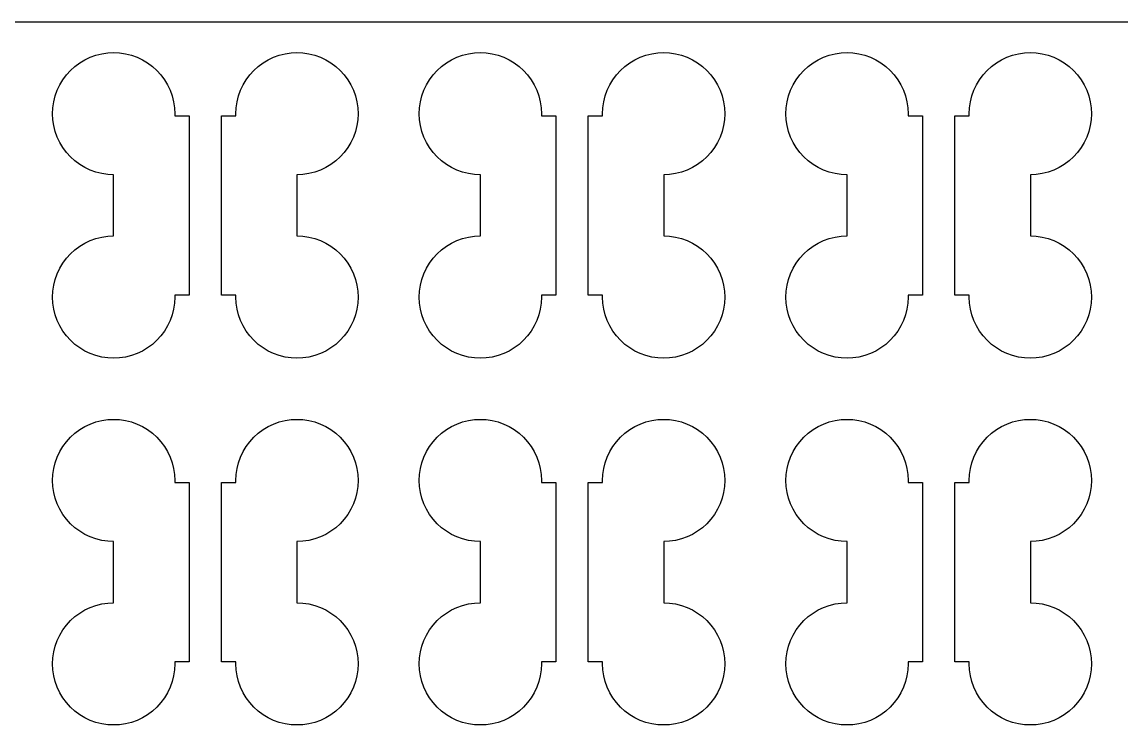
# Model space of a CAD drawing. Header units: metres. Extents: x -4 to 104, y -4 to 68.
# Drawn here: x 22.5 to 49.5, y 50.25 to 67.5 of the extents above; entities that cross this region are included whole.
import ezdxf

# ---------------------------------------------------------------- set-up
doc = ezdxf.new("R2010")
doc.units = ezdxf.units.M

msp = doc.modelspace()

# ---------------------------------------------------------------- linework, layer by layer
for p, q in [((103.5, 67.5), (-4.5, 67.5)), ((24.3146, 66.6854), (24.4574, 66.7212)), ((24.4574, 66.7212), (24.603, 66.7428)), ((24.603, 66.7428), (24.75, 66.75)), ((24.75, 66.75), (24.897, 66.7428)), ((24.897, 66.7428), (25.0426, 66.7212)), ((25.0426, 66.7212), (25.1854, 66.6854)), ((28.8146, 66.6854), (28.9574, 66.7212)), ((28.9574, 66.7212), (29.103, 66.7428)), ((29.103, 66.7428), (29.25, 66.75)), ((29.25, 66.75), (29.397, 66.7428)), ((29.397, 66.7428), (29.5426, 66.7212)), ((29.5426, 66.7212), (29.6854, 66.6854)), ((33.3146, 66.6854), (33.4574, 66.7212)), ((33.4574, 66.7212), (33.603, 66.7428)), ((33.603, 66.7428), (33.75, 66.75)), ((33.75, 66.75), (33.897, 66.7428)), ((33.897, 66.7428), (34.0426, 66.7212)), ((34.0426, 66.7212), (34.1854, 66.6854)), ((37.8146, 66.6854), (37.9574, 66.7212)), ((37.9574, 66.7212), (38.103, 66.7428)), ((38.103, 66.7428), (38.25, 66.75)), ((38.25, 66.75), (38.397, 66.7428)), ((38.397, 66.7428), (38.5426, 66.7212)), ((38.5426, 66.7212), (38.6854, 66.6854)), ((42.3146, 66.6854), (42.4574, 66.7212)), ((42.4574, 66.7212), (42.603, 66.7428)), ((42.603, 66.7428), (42.75, 66.75)), ((42.75, 66.75), (42.897, 66.7428)), ((42.897, 66.7428), (43.0426, 66.7212)), ((43.0426, 66.7212), (43.1854, 66.6854)), ((46.8146, 66.6854), (46.9574, 66.7212)), ((46.9574, 66.7212), (47.103, 66.7428)), ((47.103, 66.7428), (47.25, 66.75)), ((47.25, 66.75), (47.397, 66.7428)), ((47.397, 66.7428), (47.5426, 66.7212)), ((47.5426, 66.7212), (47.6854, 66.6854)), ((23.7984, 66.4095), (23.9167, 66.4972)), ((23.9167, 66.4972), (24.0429, 66.5729)), ((24.0429, 66.5729), (24.176, 66.6358)), ((24.176, 66.6358), (24.3146, 66.6854)), ((25.1854, 66.6854), (25.324, 66.6358)), ((25.324, 66.6358), (25.4571, 66.5729)), ((25.4571, 66.5729), (25.5834, 66.4972)), ((25.5834, 66.4972), (25.7016, 66.4095)), ((28.2984, 66.4095), (28.4166, 66.4972)), ((28.4166, 66.4972), (28.5429, 66.5729)), ((28.5429, 66.5729), (28.676, 66.6358)), ((28.676, 66.6358), (28.8146, 66.6854)), ((29.6854, 66.6854), (29.824, 66.6358)), ((29.824, 66.6358), (29.9571, 66.5729)), ((29.9571, 66.5729), (30.0833, 66.4972)), ((30.0833, 66.4972), (30.2016, 66.4095)), ((32.7984, 66.4095), (32.9167, 66.4972)), ((32.9167, 66.4972), (33.0429, 66.5729)), ((33.0429, 66.5729), (33.176, 66.6358)), ((33.176, 66.6358), (33.3146, 66.6854)), ((34.1854, 66.6854), (34.324, 66.6358)), ((34.324, 66.6358), (34.4571, 66.5729)), ((34.4571, 66.5729), (34.5834, 66.4972)), ((34.5834, 66.4972), (34.7016, 66.4095)), ((37.2984, 66.4095), (37.4166, 66.4972)), ((37.4166, 66.4972), (37.5429, 66.5729)), ((37.5429, 66.5729), (37.676, 66.6358)), ((37.676, 66.6358), (37.8146, 66.6854)), ((38.6854, 66.6854), (38.824, 66.6358)), ((38.824, 66.6358), (38.9571, 66.5729)), ((38.9571, 66.5729), (39.0833, 66.4972)), ((39.0833, 66.4972), (39.2016, 66.4095)), ((41.7984, 66.4095), (41.9167, 66.4972)), ((41.9167, 66.4972), (42.0429, 66.5729)), ((42.0429, 66.5729), (42.176, 66.6358)), ((42.176, 66.6358), (42.3146, 66.6854)), ((43.1854, 66.6854), (43.324, 66.6358)), ((43.324, 66.6358), (43.4571, 66.5729)), ((43.4571, 66.5729), (43.5834, 66.4972)), ((43.5834, 66.4972), (43.7016, 66.4095)), ((46.2984, 66.4095), (46.4166, 66.4972)), ((46.4166, 66.4972), (46.5429, 66.5729)), ((46.5429, 66.5729), (46.676, 66.6358)), ((46.676, 66.6358), (46.8146, 66.6854)), ((47.6854, 66.6854), (47.824, 66.6358)), ((47.824, 66.6358), (47.9571, 66.5729)), ((47.9571, 66.5729), (48.0833, 66.4972)), ((48.0833, 66.4972), (48.2016, 66.4095)), ((23.5028, 66.0833), (23.5905, 66.2016)), ((23.5905, 66.2016), (23.6893, 66.3107)), ((23.6893, 66.3107), (23.7984, 66.4095)), ((25.7016, 66.4095), (25.8107, 66.3107)), ((25.8107, 66.3107), (25.9095, 66.2016)), ((25.9095, 66.2016), (25.9972, 66.0833)), ((28.0028, 66.0833), (28.0905, 66.2016)), ((28.0905, 66.2016), (28.1893, 66.3107)), ((28.1893, 66.3107), (28.2984, 66.4095)), ((30.2016, 66.4095), (30.3107, 66.3107)), ((30.3107, 66.3107), (30.4095, 66.2016)), ((30.4095, 66.2016), (30.4972, 66.0833)), ((32.5028, 66.0833), (32.5905, 66.2016)), ((32.5905, 66.2016), (32.6893, 66.3107)), ((32.6893, 66.3107), (32.7984, 66.4095)), ((34.7016, 66.4095), (34.8107, 66.3107)), ((34.8107, 66.3107), (34.9095, 66.2016)), ((34.9095, 66.2016), (34.9972, 66.0833)), ((37.0028, 66.0833), (37.0905, 66.2016)), ((37.0905, 66.2016), (37.1893, 66.3107)), ((37.1893, 66.3107), (37.2984, 66.4095)), ((39.2016, 66.4095), (39.3107, 66.3107)), ((39.3107, 66.3107), (39.4095, 66.2016)), ((39.4095, 66.2016), (39.4972, 66.0833)), ((41.5028, 66.0833), (41.5905, 66.2016)), ((41.5905, 66.2016), (41.6893, 66.3107)), ((41.6893, 66.3107), (41.7984, 66.4095)), ((43.7016, 66.4095), (43.8107, 66.3107)), ((43.8107, 66.3107), (43.9095, 66.2016)), ((43.9095, 66.2016), (43.9972, 66.0833)), ((46.0028, 66.0833), (46.0905, 66.2016)), ((46.0905, 66.2016), (46.1893, 66.3107)), ((46.1893, 66.3107), (46.2984, 66.4095)), ((48.2016, 66.4095), (48.3107, 66.3107)), ((48.3107, 66.3107), (48.4095, 66.2016)), ((48.4095, 66.2016), (48.4972, 66.0833)), ((23.3642, 65.824), (23.4271, 65.9571)), ((23.4271, 65.9571), (23.5028, 66.0833)), ((25.9972, 66.0833), (26.0729, 65.9571)), ((26.0729, 65.9571), (26.1358, 65.824)), ((27.8642, 65.824), (27.9271, 65.9571)), ((27.9271, 65.9571), (28.0028, 66.0833)), ((30.4972, 66.0833), (30.5729, 65.9571)), ((30.5729, 65.9571), (30.6358, 65.824)), ((32.3642, 65.824), (32.4271, 65.9571)), ((32.4271, 65.9571), (32.5028, 66.0833)), ((34.9972, 66.0833), (35.0729, 65.9571)), ((35.0729, 65.9571), (35.1358, 65.824)), ((36.8642, 65.824), (36.9271, 65.9571)), ((36.9271, 65.9571), (37.0028, 66.0833)), ((39.4972, 66.0833), (39.5729, 65.9571)), ((39.5729, 65.9571), (39.6358, 65.824)), ((41.3642, 65.824), (41.4271, 65.9571)), ((41.4271, 65.9571), (41.5028, 66.0833)), ((43.9972, 66.0833), (44.0729, 65.9571)), ((44.0729, 65.9571), (44.1358, 65.824)), ((45.8642, 65.824), (45.9271, 65.9571)), ((45.9271, 65.9571), (46.0028, 66.0833)), ((48.4972, 66.0833), (48.5729, 65.9571)), ((48.5729, 65.9571), (48.6358, 65.824)), ((23.2788, 65.5426), (23.3146, 65.6854)), ((23.3146, 65.6854), (23.3642, 65.824)), ((26.1358, 65.824), (26.1854, 65.6854)), ((26.1854, 65.6854), (26.2212, 65.5426)), ((27.7788, 65.5426), (27.8146, 65.6854)), ((27.8146, 65.6854), (27.8642, 65.824)), ((30.6358, 65.824), (30.6854, 65.6854)), ((30.6854, 65.6854), (30.7212, 65.5426)), ((32.2788, 65.5426), (32.3146, 65.6854)), ((32.3146, 65.6854), (32.3642, 65.824)), ((35.1358, 65.824), (35.1854, 65.6854)), ((35.1854, 65.6854), (35.2212, 65.5426)), ((36.7788, 65.5426), (36.8146, 65.6854)), ((36.8146, 65.6854), (36.8642, 65.824)), ((39.6358, 65.824), (39.6854, 65.6854)), ((39.6854, 65.6854), (39.7212, 65.5426)), ((41.2788, 65.5426), (41.3146, 65.6854)), ((41.3146, 65.6854), (41.3642, 65.824)), ((44.1358, 65.824), (44.1854, 65.6854)), ((44.1854, 65.6854), (44.2212, 65.5426)), ((45.7788, 65.5426), (45.8146, 65.6854)), ((45.8146, 65.6854), (45.8642, 65.824)), ((48.6358, 65.824), (48.6854, 65.6854)), ((48.6854, 65.6854), (48.7212, 65.5426)), ((23.25, 65.25), (23.2572, 65.397)), ((23.2572, 65.397), (23.2788, 65.5426)), ((26.2212, 65.5426), (26.2428, 65.397)), ((26.2428, 65.397), (26.25, 65.25)), ((27.75, 65.25), (27.7572, 65.397)), ((27.7572, 65.397), (27.7788, 65.5426)), ((30.7212, 65.5426), (30.7428, 65.397)), ((30.7428, 65.397), (30.75, 65.25)), ((32.25, 65.25), (32.2572, 65.397)), ((32.2572, 65.397), (32.2788, 65.5426)), ((35.2212, 65.5426), (35.2428, 65.397)), ((35.2428, 65.397), (35.25, 65.25)), ((36.75, 65.25), (36.7572, 65.397)), ((36.7572, 65.397), (36.7788, 65.5426)), ((39.7212, 65.5426), (39.7428, 65.397)), ((39.7428, 65.397), (39.75, 65.25)), ((41.25, 65.25), (41.2572, 65.397)), ((41.2572, 65.397), (41.2788, 65.5426)), ((44.2212, 65.5426), (44.2428, 65.397)), ((44.2428, 65.397), (44.25, 65.25)), ((45.75, 65.25), (45.7572, 65.397)), ((45.7572, 65.397), (45.7788, 65.5426)), ((48.7212, 65.5426), (48.7428, 65.397)), ((48.7428, 65.397), (48.75, 65.25)), ((23.2572, 65.103), (23.25, 65.25)), ((23.2788, 64.9574), (23.2572, 65.103)), ((26.25, 65.25), (26.2475, 65.2)), ((26.2475, 65.2), (26.6, 65.2)), ((26.6, 65.2), (26.6, 60.8)), ((27.4, 60.8), (27.4, 65.2)), ((27.4, 65.2), (27.7525, 65.2)), ((27.7525, 65.2), (27.75, 65.25)), ((30.7428, 65.103), (30.7212, 64.9574)), ((30.75, 65.25), (30.7428, 65.103)), ((32.2572, 65.103), (32.25, 65.25)), ((32.2788, 64.9574), (32.2572, 65.103)), ((35.25, 65.25), (35.2475, 65.2)), ((35.2475, 65.2), (35.6, 65.2)), ((35.6, 65.2), (35.6, 60.8)), ((36.4, 60.8), (36.4, 65.2)), ((36.4, 65.2), (36.7525, 65.2)), ((36.7525, 65.2), (36.75, 65.25)), ((39.7428, 65.103), (39.7212, 64.9574)), ((39.75, 65.25), (39.7428, 65.103)), ((41.2572, 65.103), (41.25, 65.25)), ((41.2788, 64.9574), (41.2572, 65.103)), ((44.25, 65.25), (44.2475, 65.2)), ((44.2475, 65.2), (44.6, 65.2)), ((44.6, 65.2), (44.6, 60.8)), ((45.4, 60.8), (45.4, 65.2)), ((45.4, 65.2), (45.7525, 65.2)), ((45.7525, 65.2), (45.75, 65.25)), ((48.7428, 65.103), (48.7212, 64.9574)), ((48.75, 65.25), (48.7428, 65.103)), ((23.3146, 64.8146), (23.2788, 64.9574)), ((23.3642, 64.676), (23.3146, 64.8146)), ((30.6854, 64.8146), (30.6358, 64.676)), ((30.7212, 64.9574), (30.6854, 64.8146)), ((32.3146, 64.8146), (32.2788, 64.9574)), ((32.3642, 64.676), (32.3146, 64.8146)), ((39.6854, 64.8146), (39.6358, 64.676)), ((39.7212, 64.9574), (39.6854, 64.8146)), ((41.3146, 64.8146), (41.2788, 64.9574)), ((41.3642, 64.676), (41.3146, 64.8146)), ((48.6854, 64.8146), (48.6358, 64.676)), ((48.7212, 64.9574), (48.6854, 64.8146)), ((23.4271, 64.5429), (23.3642, 64.676)), ((23.5028, 64.4166), (23.4271, 64.5429)), ((30.5729, 64.5429), (30.4972, 64.4166)), ((30.6358, 64.676), (30.5729, 64.5429)), ((32.4271, 64.5429), (32.3642, 64.676)), ((32.5028, 64.4166), (32.4271, 64.5429)), ((39.5729, 64.5429), (39.4972, 64.4166)), ((39.6358, 64.676), (39.5729, 64.5429)), ((41.4271, 64.5429), (41.3642, 64.676)), ((41.5028, 64.4166), (41.4271, 64.5429)), ((48.5729, 64.5429), (48.4972, 64.4166)), ((48.6358, 64.676), (48.5729, 64.5429)), ((23.5905, 64.2984), (23.5028, 64.4166)), ((23.6893, 64.1893), (23.5905, 64.2984)), ((30.4095, 64.2984), (30.3107, 64.1893)), ((30.4972, 64.4166), (30.4095, 64.2984)), ((32.5905, 64.2984), (32.5028, 64.4166)), ((32.6893, 64.1893), (32.5905, 64.2984)), ((39.4095, 64.2984), (39.3107, 64.1893)), ((39.4972, 64.4166), (39.4095, 64.2984)), ((41.5905, 64.2984), (41.5028, 64.4166)), ((41.6893, 64.1893), (41.5905, 64.2984)), ((48.4095, 64.2984), (48.3107, 64.1893)), ((48.4972, 64.4166), (48.4095, 64.2984)), ((23.7984, 64.0905), (23.6893, 64.1893)), ((23.9167, 64.0028), (23.7984, 64.0905)), ((24.0429, 63.9271), (23.9167, 64.0028)), ((30.0833, 64.0028), (29.9571, 63.9271)), ((30.2016, 64.0905), (30.0833, 64.0028)), ((30.3107, 64.1893), (30.2016, 64.0905)), ((32.7984, 64.0905), (32.6893, 64.1893)), ((32.9167, 64.0028), (32.7984, 64.0905)), ((33.0429, 63.9271), (32.9167, 64.0028)), ((39.0833, 64.0028), (38.9571, 63.9271)), ((39.2016, 64.0905), (39.0833, 64.0028)), ((39.3107, 64.1893), (39.2016, 64.0905)), ((41.7984, 64.0905), (41.6893, 64.1893)), ((41.9167, 64.0028), (41.7984, 64.0905)), ((42.0429, 63.9271), (41.9167, 64.0028)), ((48.0833, 64.0028), (47.9571, 63.9271)), ((48.2016, 64.0905), (48.0833, 64.0028)), ((48.3107, 64.1893), (48.2016, 64.0905)), ((24.176, 63.8642), (24.0429, 63.9271)), ((24.3146, 63.8146), (24.176, 63.8642)), ((24.4574, 63.7788), (24.3146, 63.8146)), ((24.603, 63.7572), (24.4574, 63.7788)), ((24.75, 63.75), (24.603, 63.7572)), ((24.75, 62.25), (24.75, 63.75)), ((29.397, 63.7572), (29.25, 63.75)), ((29.25, 63.75), (29.25, 62.25)), ((29.5426, 63.7788), (29.397, 63.7572)), ((29.6854, 63.8146), (29.5426, 63.7788)), ((29.824, 63.8642), (29.6854, 63.8146)), ((29.9571, 63.9271), (29.824, 63.8642)), ((33.176, 63.8642), (33.0429, 63.9271)), ((33.3146, 63.8146), (33.176, 63.8642)), ((33.4574, 63.7788), (33.3146, 63.8146)), ((33.603, 63.7572), (33.4574, 63.7788)), ((33.75, 63.75), (33.603, 63.7572)), ((33.75, 62.25), (33.75, 63.75)), ((38.397, 63.7572), (38.25, 63.75)), ((38.25, 63.75), (38.25, 62.25)), ((38.5426, 63.7788), (38.397, 63.7572)), ((38.6854, 63.8146), (38.5426, 63.7788)), ((38.824, 63.8642), (38.6854, 63.8146)), ((38.9571, 63.9271), (38.824, 63.8642)), ((42.176, 63.8642), (42.0429, 63.9271)), ((42.3146, 63.8146), (42.176, 63.8642)), ((42.4574, 63.7788), (42.3146, 63.8146)), ((42.603, 63.7572), (42.4574, 63.7788)), ((42.75, 63.75), (42.603, 63.7572)), ((42.75, 62.25), (42.75, 63.75)), ((47.397, 63.7572), (47.25, 63.75)), ((47.25, 63.75), (47.25, 62.25)), ((47.5426, 63.7788), (47.397, 63.7572)), ((47.6854, 63.8146), (47.5426, 63.7788)), ((47.824, 63.8642), (47.6854, 63.8146)), ((47.9571, 63.9271), (47.824, 63.8642)), ((24.0429, 62.0729), (24.176, 62.1358)), ((24.176, 62.1358), (24.3146, 62.1854)), ((24.3146, 62.1854), (24.4574, 62.2212)), ((24.4574, 62.2212), (24.603, 62.2428)), ((24.603, 62.2428), (24.75, 62.25)), ((29.25, 62.25), (29.397, 62.2428)), ((29.397, 62.2428), (29.5426, 62.2212)), ((29.5426, 62.2212), (29.6854, 62.1854)), ((29.6854, 62.1854), (29.824, 62.1358)), ((29.824, 62.1358), (29.9571, 62.0729)), ((33.0429, 62.0729), (33.176, 62.1358)), ((33.176, 62.1358), (33.3146, 62.1854)), ((33.3146, 62.1854), (33.4574, 62.2212)), ((33.4574, 62.2212), (33.603, 62.2428)), ((33.603, 62.2428), (33.75, 62.25)), ((38.25, 62.25), (38.397, 62.2428)), ((38.397, 62.2428), (38.5426, 62.2212)), ((38.5426, 62.2212), (38.6854, 62.1854)), ((38.6854, 62.1854), (38.824, 62.1358)), ((38.824, 62.1358), (38.9571, 62.0729)), ((42.0429, 62.0729), (42.176, 62.1358)), ((42.176, 62.1358), (42.3146, 62.1854)), ((42.3146, 62.1854), (42.4574, 62.2212)), ((42.4574, 62.2212), (42.603, 62.2428)), ((42.603, 62.2428), (42.75, 62.25)), ((47.25, 62.25), (47.397, 62.2428)), ((47.397, 62.2428), (47.5426, 62.2212)), ((47.5426, 62.2212), (47.6854, 62.1854)), ((47.6854, 62.1854), (47.824, 62.1358)), ((47.824, 62.1358), (47.9571, 62.0729)), ((23.6893, 61.8107), (23.7984, 61.9095)), ((23.7984, 61.9095), (23.9167, 61.9972)), ((23.9167, 61.9972), (24.0429, 62.0729)), ((29.9571, 62.0729), (30.0833, 61.9972)), ((30.0833, 61.9972), (30.2016, 61.9095)), ((30.2016, 61.9095), (30.3107, 61.8107)), ((32.6893, 61.8107), (32.7984, 61.9095)), ((32.7984, 61.9095), (32.9167, 61.9972)), ((32.9167, 61.9972), (33.0429, 62.0729)), ((38.9571, 62.0729), (39.0833, 61.9972)), ((39.0833, 61.9972), (39.2016, 61.9095)), ((39.2016, 61.9095), (39.3107, 61.8107)), ((41.6893, 61.8107), (41.7984, 61.9095)), ((41.7984, 61.9095), (41.9167, 61.9972)), ((41.9167, 61.9972), (42.0429, 62.0729)), ((47.9571, 62.0729), (48.0833, 61.9972)), ((48.0833, 61.9972), (48.2016, 61.9095)), ((48.2016, 61.9095), (48.3107, 61.8107)), ((23.4271, 61.4571), (23.5028, 61.5834)), ((23.5028, 61.5834), (23.5905, 61.7016)), ((23.5905, 61.7016), (23.6893, 61.8107)), ((30.3107, 61.8107), (30.4095, 61.7016)), ((30.4095, 61.7016), (30.4972, 61.5834)), ((30.4972, 61.5834), (30.5729, 61.4571)), ((32.4271, 61.4571), (32.5028, 61.5834)), ((32.5028, 61.5834), (32.5905, 61.7016)), ((32.5905, 61.7016), (32.6893, 61.8107)), ((39.3107, 61.8107), (39.4095, 61.7016)), ((39.4095, 61.7016), (39.4972, 61.5834)), ((39.4972, 61.5834), (39.5729, 61.4571)), ((41.4271, 61.4571), (41.5028, 61.5834)), ((41.5028, 61.5834), (41.5905, 61.7016)), ((41.5905, 61.7016), (41.6893, 61.8107)), ((48.3107, 61.8107), (48.4095, 61.7016)), ((48.4095, 61.7016), (48.4972, 61.5834)), ((48.4972, 61.5834), (48.5729, 61.4571)), ((23.3146, 61.1854), (23.3642, 61.324)), ((23.3642, 61.324), (23.4271, 61.4571)), ((30.5729, 61.4571), (30.6358, 61.324)), ((30.6358, 61.324), (30.6854, 61.1854)), ((32.3146, 61.1854), (32.3642, 61.324)), ((32.3642, 61.324), (32.4271, 61.4571)), ((39.5729, 61.4571), (39.6358, 61.324)), ((39.6358, 61.324), (39.6854, 61.1854)), ((41.3146, 61.1854), (41.3642, 61.324)), ((41.3642, 61.324), (41.4271, 61.4571)), ((48.5729, 61.4571), (48.6358, 61.324)), ((48.6358, 61.324), (48.6854, 61.1854)), ((23.2572, 60.897), (23.2788, 61.0426)), ((23.2788, 61.0426), (23.3146, 61.1854)), ((30.6854, 61.1854), (30.7212, 61.0426)), ((30.7212, 61.0426), (30.7428, 60.897)), ((32.2572, 60.897), (32.2788, 61.0426)), ((32.2788, 61.0426), (32.3146, 61.1854)), ((39.6854, 61.1854), (39.7212, 61.0426)), ((39.7212, 61.0426), (39.7428, 60.897)), ((41.2572, 60.897), (41.2788, 61.0426)), ((41.2788, 61.0426), (41.3146, 61.1854)), ((48.6854, 61.1854), (48.7212, 61.0426)), ((48.7212, 61.0426), (48.7428, 60.897)), ((23.25, 60.75), (23.2572, 60.897)), ((26.6, 60.8), (26.2475, 60.8)), ((26.2475, 60.8), (26.25, 60.75)), ((27.7525, 60.8), (27.4, 60.8)), ((27.75, 60.75), (27.7525, 60.8)), ((30.7428, 60.897), (30.75, 60.75)), ((32.25, 60.75), (32.2572, 60.897)), ((35.6, 60.8), (35.2475, 60.8)), ((35.2475, 60.8), (35.25, 60.75)), ((36.7525, 60.8), (36.4, 60.8)), ((36.75, 60.75), (36.7525, 60.8)), ((39.7428, 60.897), (39.75, 60.75)), ((41.25, 60.75), (41.2572, 60.897)), ((44.6, 60.8), (44.2475, 60.8)), ((44.2475, 60.8), (44.25, 60.75)), ((45.7525, 60.8), (45.4, 60.8)), ((45.75, 60.75), (45.7525, 60.8)), ((48.7428, 60.897), (48.75, 60.75)), ((23.2572, 60.603), (23.25, 60.75)), ((23.2788, 60.4574), (23.2572, 60.603)), ((26.2428, 60.603), (26.2212, 60.4574)), ((26.25, 60.75), (26.2428, 60.603)), ((27.7572, 60.603), (27.75, 60.75)), ((27.7788, 60.4574), (27.7572, 60.603)), ((30.7428, 60.603), (30.7212, 60.4574)), ((30.75, 60.75), (30.7428, 60.603)), ((32.2572, 60.603), (32.25, 60.75)), ((32.2788, 60.4574), (32.2572, 60.603)), ((35.2428, 60.603), (35.2212, 60.4574)), ((35.25, 60.75), (35.2428, 60.603)), ((36.7572, 60.603), (36.75, 60.75)), ((36.7788, 60.4574), (36.7572, 60.603)), ((39.7428, 60.603), (39.7212, 60.4574)), ((39.75, 60.75), (39.7428, 60.603)), ((41.2572, 60.603), (41.25, 60.75)), ((41.2788, 60.4574), (41.2572, 60.603)), ((44.2428, 60.603), (44.2212, 60.4574)), ((44.25, 60.75), (44.2428, 60.603)), ((45.7572, 60.603), (45.75, 60.75)), ((45.7788, 60.4574), (45.7572, 60.603)), ((48.7428, 60.603), (48.7212, 60.4574)), ((48.75, 60.75), (48.7428, 60.603)), ((23.3146, 60.3146), (23.2788, 60.4574)), ((23.3642, 60.176), (23.3146, 60.3146)), ((26.1854, 60.3146), (26.1358, 60.176)), ((26.2212, 60.4574), (26.1854, 60.3146)), ((27.8146, 60.3146), (27.7788, 60.4574)), ((27.8642, 60.176), (27.8146, 60.3146)), ((30.6854, 60.3146), (30.6358, 60.176)), ((30.7212, 60.4574), (30.6854, 60.3146)), ((32.3146, 60.3146), (32.2788, 60.4574)), ((32.3642, 60.176), (32.3146, 60.3146)), ((35.1854, 60.3146), (35.1358, 60.176)), ((35.2212, 60.4574), (35.1854, 60.3146)), ((36.8146, 60.3146), (36.7788, 60.4574)), ((36.8642, 60.176), (36.8146, 60.3146)), ((39.6854, 60.3146), (39.6358, 60.176)), ((39.7212, 60.4574), (39.6854, 60.3146)), ((41.3146, 60.3146), (41.2788, 60.4574)), ((41.3642, 60.176), (41.3146, 60.3146)), ((44.1854, 60.3146), (44.1358, 60.176)), ((44.2212, 60.4574), (44.1854, 60.3146)), ((45.8146, 60.3146), (45.7788, 60.4574)), ((45.8642, 60.176), (45.8146, 60.3146)), ((48.6854, 60.3146), (48.6358, 60.176)), ((48.7212, 60.4574), (48.6854, 60.3146)), ((23.4271, 60.0429), (23.3642, 60.176)), ((23.5028, 59.9167), (23.4271, 60.0429)), ((26.0729, 60.0429), (25.9972, 59.9167)), ((26.1358, 60.176), (26.0729, 60.0429)), ((27.9271, 60.0429), (27.8642, 60.176)), ((28.0028, 59.9167), (27.9271, 60.0429)), ((30.5729, 60.0429), (30.4972, 59.9167)), ((30.6358, 60.176), (30.5729, 60.0429)), ((32.4271, 60.0429), (32.3642, 60.176)), ((32.5028, 59.9167), (32.4271, 60.0429)), ((35.0729, 60.0429), (34.9972, 59.9167)), ((35.1358, 60.176), (35.0729, 60.0429)), ((36.9271, 60.0429), (36.8642, 60.176)), ((37.0028, 59.9167), (36.9271, 60.0429)), ((39.5729, 60.0429), (39.4972, 59.9167)), ((39.6358, 60.176), (39.5729, 60.0429)), ((41.4271, 60.0429), (41.3642, 60.176)), ((41.5028, 59.9167), (41.4271, 60.0429)), ((44.0729, 60.0429), (43.9972, 59.9167)), ((44.1358, 60.176), (44.0729, 60.0429)), ((45.9271, 60.0429), (45.8642, 60.176)), ((46.0028, 59.9167), (45.9271, 60.0429)), ((48.5729, 60.0429), (48.4972, 59.9167)), ((48.6358, 60.176), (48.5729, 60.0429)), ((23.5905, 59.7984), (23.5028, 59.9167)), ((23.6893, 59.6893), (23.5905, 59.7984)), ((23.7984, 59.5905), (23.6893, 59.6893)), ((25.8107, 59.6893), (25.7016, 59.5905)), ((25.9095, 59.7984), (25.8107, 59.6893)), ((25.9972, 59.9167), (25.9095, 59.7984)), ((28.0905, 59.7984), (28.0028, 59.9167)), ((28.1893, 59.6893), (28.0905, 59.7984)), ((28.2984, 59.5905), (28.1893, 59.6893)), ((30.3107, 59.6893), (30.2016, 59.5905)), ((30.4095, 59.7984), (30.3107, 59.6893)), ((30.4972, 59.9167), (30.4095, 59.7984)), ((32.5905, 59.7984), (32.5028, 59.9167)), ((32.6893, 59.6893), (32.5905, 59.7984)), ((32.7984, 59.5905), (32.6893, 59.6893)), ((34.8107, 59.6893), (34.7016, 59.5905)), ((34.9095, 59.7984), (34.8107, 59.6893)), ((34.9972, 59.9167), (34.9095, 59.7984)), ((37.0905, 59.7984), (37.0028, 59.9167)), ((37.1893, 59.6893), (37.0905, 59.7984)), ((37.2984, 59.5905), (37.1893, 59.6893)), ((39.3107, 59.6893), (39.2016, 59.5905)), ((39.4095, 59.7984), (39.3107, 59.6893)), ((39.4972, 59.9167), (39.4095, 59.7984)), ((41.5905, 59.7984), (41.5028, 59.9167)), ((41.6893, 59.6893), (41.5905, 59.7984)), ((41.7984, 59.5905), (41.6893, 59.6893)), ((43.8107, 59.6893), (43.7016, 59.5905)), ((43.9095, 59.7984), (43.8107, 59.6893)), ((43.9972, 59.9167), (43.9095, 59.7984)), ((46.0905, 59.7984), (46.0028, 59.9167)), ((46.1893, 59.6893), (46.0905, 59.7984)), ((46.2984, 59.5905), (46.1893, 59.6893)), ((48.3107, 59.6893), (48.2016, 59.5905)), ((48.4095, 59.7984), (48.3107, 59.6893)), ((48.4972, 59.9167), (48.4095, 59.7984)), ((23.9167, 59.5028), (23.7984, 59.5905)), ((24.0429, 59.4271), (23.9167, 59.5028)), ((24.176, 59.3642), (24.0429, 59.4271)), ((25.4571, 59.4271), (25.324, 59.3642)), ((25.5834, 59.5028), (25.4571, 59.4271)), ((25.7016, 59.5905), (25.5834, 59.5028)), ((28.4166, 59.5028), (28.2984, 59.5905)), ((28.5429, 59.4271), (28.4166, 59.5028)), ((28.676, 59.3642), (28.5429, 59.4271)), ((29.9571, 59.4271), (29.824, 59.3642)), ((30.0833, 59.5028), (29.9571, 59.4271)), ((30.2016, 59.5905), (30.0833, 59.5028)), ((32.9167, 59.5028), (32.7984, 59.5905)), ((33.0429, 59.4271), (32.9167, 59.5028)), ((33.176, 59.3642), (33.0429, 59.4271)), ((34.4571, 59.4271), (34.324, 59.3642)), ((34.5834, 59.5028), (34.4571, 59.4271)), ((34.7016, 59.5905), (34.5834, 59.5028)), ((37.4166, 59.5028), (37.2984, 59.5905)), ((37.5429, 59.4271), (37.4166, 59.5028)), ((37.676, 59.3642), (37.5429, 59.4271)), ((38.9571, 59.4271), (38.824, 59.3642)), ((39.0833, 59.5028), (38.9571, 59.4271)), ((39.2016, 59.5905), (39.0833, 59.5028)), ((41.9167, 59.5028), (41.7984, 59.5905)), ((42.0429, 59.4271), (41.9167, 59.5028)), ((42.176, 59.3642), (42.0429, 59.4271)), ((43.4571, 59.4271), (43.324, 59.3642)), ((43.5834, 59.5028), (43.4571, 59.4271)), ((43.7016, 59.5905), (43.5834, 59.5028)), ((46.4166, 59.5028), (46.2984, 59.5905)), ((46.5429, 59.4271), (46.4166, 59.5028)), ((46.676, 59.3642), (46.5429, 59.4271)), ((47.9571, 59.4271), (47.824, 59.3642)), ((48.0833, 59.5028), (47.9571, 59.4271)), ((48.2016, 59.5905), (48.0833, 59.5028)), ((24.3146, 59.3146), (24.176, 59.3642)), ((24.4574, 59.2788), (24.3146, 59.3146)), ((24.603, 59.2572), (24.4574, 59.2788)), ((24.75, 59.25), (24.603, 59.2572)), ((24.897, 59.2572), (24.75, 59.25)), ((25.0426, 59.2788), (24.897, 59.2572)), ((25.1854, 59.3146), (25.0426, 59.2788)), ((25.324, 59.3642), (25.1854, 59.3146)), ((28.8146, 59.3146), (28.676, 59.3642)), ((28.9574, 59.2788), (28.8146, 59.3146)), ((29.103, 59.2572), (28.9574, 59.2788)), ((29.25, 59.25), (29.103, 59.2572)), ((29.397, 59.2572), (29.25, 59.25)), ((29.5426, 59.2788), (29.397, 59.2572)), ((29.6854, 59.3146), (29.5426, 59.2788)), ((29.824, 59.3642), (29.6854, 59.3146)), ((33.3146, 59.3146), (33.176, 59.3642)), ((33.4574, 59.2788), (33.3146, 59.3146)), ((33.603, 59.2572), (33.4574, 59.2788)), ((33.75, 59.25), (33.603, 59.2572)), ((33.897, 59.2572), (33.75, 59.25)), ((34.0426, 59.2788), (33.897, 59.2572)), ((34.1854, 59.3146), (34.0426, 59.2788)), ((34.324, 59.3642), (34.1854, 59.3146)), ((37.8146, 59.3146), (37.676, 59.3642)), ((37.9574, 59.2788), (37.8146, 59.3146)), ((38.103, 59.2572), (37.9574, 59.2788)), ((38.25, 59.25), (38.103, 59.2572)), ((38.397, 59.2572), (38.25, 59.25)), ((38.5426, 59.2788), (38.397, 59.2572)), ((38.6854, 59.3146), (38.5426, 59.2788)), ((38.824, 59.3642), (38.6854, 59.3146)), ((42.3146, 59.3146), (42.176, 59.3642)), ((42.4574, 59.2788), (42.3146, 59.3146)), ((42.603, 59.2572), (42.4574, 59.2788)), ((42.75, 59.25), (42.603, 59.2572)), ((42.897, 59.2572), (42.75, 59.25)), ((43.0426, 59.2788), (42.897, 59.2572)), ((43.1854, 59.3146), (43.0426, 59.2788)), ((43.324, 59.3642), (43.1854, 59.3146)), ((46.8146, 59.3146), (46.676, 59.3642)), ((46.9574, 59.2788), (46.8146, 59.3146)), ((47.103, 59.2572), (46.9574, 59.2788)), ((47.25, 59.25), (47.103, 59.2572)), ((47.397, 59.2572), (47.25, 59.25)), ((47.5426, 59.2788), (47.397, 59.2572)), ((47.6854, 59.3146), (47.5426, 59.2788)), ((47.824, 59.3642), (47.6854, 59.3146)), ((23.9167, 57.4972), (24.0429, 57.5729)), ((24.0429, 57.5729), (24.176, 57.6358)), ((24.176, 57.6358), (24.3146, 57.6854)), ((24.3146, 57.6854), (24.4574, 57.7212)), ((24.4574, 57.7212), (24.603, 57.7428)), ((24.603, 57.7428), (24.75, 57.75)), ((24.75, 57.75), (24.897, 57.7428)), ((24.897, 57.7428), (25.0426, 57.7212)), ((25.0426, 57.7212), (25.1854, 57.6854)), ((25.1854, 57.6854), (25.324, 57.6358)), ((25.324, 57.6358), (25.4571, 57.5729)), ((25.4571, 57.5729), (25.5834, 57.4972)), ((28.4166, 57.4972), (28.5429, 57.5729)), ((28.5429, 57.5729), (28.676, 57.6358)), ((28.676, 57.6358), (28.8146, 57.6854)), ((28.8146, 57.6854), (28.9574, 57.7212)), ((28.9574, 57.7212), (29.103, 57.7428)), ((29.103, 57.7428), (29.25, 57.75)), ((29.25, 57.75), (29.397, 57.7428)), ((29.397, 57.7428), (29.5426, 57.7212)), ((29.5426, 57.7212), (29.6854, 57.6854)), ((29.6854, 57.6854), (29.824, 57.6358)), ((29.824, 57.6358), (29.9571, 57.5729)), ((29.9571, 57.5729), (30.0833, 57.4972)), ((32.9167, 57.4972), (33.0429, 57.5729)), ((33.0429, 57.5729), (33.176, 57.6358)), ((33.176, 57.6358), (33.3146, 57.6854)), ((33.3146, 57.6854), (33.4574, 57.7212)), ((33.4574, 57.7212), (33.603, 57.7428)), ((33.603, 57.7428), (33.75, 57.75)), ((33.75, 57.75), (33.897, 57.7428)), ((33.897, 57.7428), (34.0426, 57.7212)), ((34.0426, 57.7212), (34.1854, 57.6854)), ((34.1854, 57.6854), (34.324, 57.6358)), ((34.324, 57.6358), (34.4571, 57.5729)), ((34.4571, 57.5729), (34.5834, 57.4972)), ((37.4166, 57.4972), (37.5429, 57.5729)), ((37.5429, 57.5729), (37.676, 57.6358)), ((37.676, 57.6358), (37.8146, 57.6854)), ((37.8146, 57.6854), (37.9574, 57.7212)), ((37.9574, 57.7212), (38.103, 57.7428)), ((38.103, 57.7428), (38.25, 57.75)), ((38.25, 57.75), (38.397, 57.7428)), ((38.397, 57.7428), (38.5426, 57.7212)), ((38.5426, 57.7212), (38.6854, 57.6854)), ((38.6854, 57.6854), (38.824, 57.6358)), ((38.824, 57.6358), (38.9571, 57.5729)), ((38.9571, 57.5729), (39.0833, 57.4972)), ((41.9167, 57.4972), (42.0429, 57.5729)), ((42.0429, 57.5729), (42.176, 57.6358)), ((42.176, 57.6358), (42.3146, 57.6854)), ((42.3146, 57.6854), (42.4574, 57.7212)), ((42.4574, 57.7212), (42.603, 57.7428)), ((42.603, 57.7428), (42.75, 57.75)), ((42.75, 57.75), (42.897, 57.7428)), ((42.897, 57.7428), (43.0426, 57.7212)), ((43.0426, 57.7212), (43.1854, 57.6854)), ((43.1854, 57.6854), (43.324, 57.6358)), ((43.324, 57.6358), (43.4571, 57.5729)), ((43.4571, 57.5729), (43.5834, 57.4972)), ((46.4166, 57.4972), (46.5429, 57.5729)), ((46.5429, 57.5729), (46.676, 57.6358)), ((46.676, 57.6358), (46.8146, 57.6854)), ((46.8146, 57.6854), (46.9574, 57.7212)), ((46.9574, 57.7212), (47.103, 57.7428)), ((47.103, 57.7428), (47.25, 57.75)), ((47.25, 57.75), (47.397, 57.7428)), ((47.397, 57.7428), (47.5426, 57.7212)), ((47.5426, 57.7212), (47.6854, 57.6854)), ((47.6854, 57.6854), (47.824, 57.6358)), ((47.824, 57.6358), (47.9571, 57.5729)), ((47.9571, 57.5729), (48.0833, 57.4972)), ((23.5905, 57.2016), (23.6893, 57.3107)), ((23.6893, 57.3107), (23.7984, 57.4095)), ((23.7984, 57.4095), (23.9167, 57.4972)), ((25.5834, 57.4972), (25.7016, 57.4095)), ((25.7016, 57.4095), (25.8107, 57.3107)), ((25.8107, 57.3107), (25.9095, 57.2016)), ((28.0905, 57.2016), (28.1893, 57.3107)), ((28.1893, 57.3107), (28.2984, 57.4095)), ((28.2984, 57.4095), (28.4166, 57.4972)), ((30.0833, 57.4972), (30.2016, 57.4095)), ((30.2016, 57.4095), (30.3107, 57.3107)), ((30.3107, 57.3107), (30.4095, 57.2016)), ((32.5905, 57.2016), (32.6893, 57.3107)), ((32.6893, 57.3107), (32.7984, 57.4095)), ((32.7984, 57.4095), (32.9167, 57.4972)), ((34.5834, 57.4972), (34.7016, 57.4095)), ((34.7016, 57.4095), (34.8107, 57.3107)), ((34.8107, 57.3107), (34.9095, 57.2016)), ((37.0905, 57.2016), (37.1893, 57.3107)), ((37.1893, 57.3107), (37.2984, 57.4095)), ((37.2984, 57.4095), (37.4166, 57.4972)), ((39.0833, 57.4972), (39.2016, 57.4095)), ((39.2016, 57.4095), (39.3107, 57.3107)), ((39.3107, 57.3107), (39.4095, 57.2016)), ((41.5905, 57.2016), (41.6893, 57.3107)), ((41.6893, 57.3107), (41.7984, 57.4095)), ((41.7984, 57.4095), (41.9167, 57.4972)), ((43.5834, 57.4972), (43.7016, 57.4095)), ((43.7016, 57.4095), (43.8107, 57.3107)), ((43.8107, 57.3107), (43.9095, 57.2016)), ((46.0905, 57.2016), (46.1893, 57.3107)), ((46.1893, 57.3107), (46.2984, 57.4095)), ((46.2984, 57.4095), (46.4166, 57.4972)), ((48.0833, 57.4972), (48.2016, 57.4095)), ((48.2016, 57.4095), (48.3107, 57.3107)), ((48.3107, 57.3107), (48.4095, 57.2016)), ((23.4271, 56.9571), (23.5028, 57.0833)), ((23.5028, 57.0833), (23.5905, 57.2016)), ((25.9095, 57.2016), (25.9972, 57.0833)), ((25.9972, 57.0833), (26.0729, 56.9571)), ((27.9271, 56.9571), (28.0028, 57.0833)), ((28.0028, 57.0833), (28.0905, 57.2016)), ((30.4095, 57.2016), (30.4972, 57.0833)), ((30.4972, 57.0833), (30.5729, 56.9571)), ((32.4271, 56.9571), (32.5028, 57.0833)), ((32.5028, 57.0833), (32.5905, 57.2016)), ((34.9095, 57.2016), (34.9972, 57.0833)), ((34.9972, 57.0833), (35.0729, 56.9571)), ((36.9271, 56.9571), (37.0028, 57.0833)), ((37.0028, 57.0833), (37.0905, 57.2016)), ((39.4095, 57.2016), (39.4972, 57.0833)), ((39.4972, 57.0833), (39.5729, 56.9571)), ((41.4271, 56.9571), (41.5028, 57.0833)), ((41.5028, 57.0833), (41.5905, 57.2016)), ((43.9095, 57.2016), (43.9972, 57.0833)), ((43.9972, 57.0833), (44.0729, 56.9571)), ((45.9271, 56.9571), (46.0028, 57.0833)), ((46.0028, 57.0833), (46.0905, 57.2016)), ((48.4095, 57.2016), (48.4972, 57.0833)), ((48.4972, 57.0833), (48.5729, 56.9571)), ((23.3146, 56.6854), (23.3642, 56.824)), ((23.3642, 56.824), (23.4271, 56.9571)), ((26.0729, 56.9571), (26.1358, 56.824)), ((26.1358, 56.824), (26.1854, 56.6854)), ((27.8146, 56.6854), (27.8642, 56.824)), ((27.8642, 56.824), (27.9271, 56.9571)), ((30.5729, 56.9571), (30.6358, 56.824)), ((30.6358, 56.824), (30.6854, 56.6854)), ((32.3146, 56.6854), (32.3642, 56.824)), ((32.3642, 56.824), (32.4271, 56.9571)), ((35.0729, 56.9571), (35.1358, 56.824)), ((35.1358, 56.824), (35.1854, 56.6854)), ((36.8146, 56.6854), (36.8642, 56.824)), ((36.8642, 56.824), (36.9271, 56.9571)), ((39.5729, 56.9571), (39.6358, 56.824)), ((39.6358, 56.824), (39.6854, 56.6854)), ((41.3146, 56.6854), (41.3642, 56.824)), ((41.3642, 56.824), (41.4271, 56.9571)), ((44.0729, 56.9571), (44.1358, 56.824)), ((44.1358, 56.824), (44.1854, 56.6854)), ((45.8146, 56.6854), (45.8642, 56.824)), ((45.8642, 56.824), (45.9271, 56.9571)), ((48.5729, 56.9571), (48.6358, 56.824)), ((48.6358, 56.824), (48.6854, 56.6854)), ((23.2572, 56.397), (23.2788, 56.5426)), ((23.2788, 56.5426), (23.3146, 56.6854)), ((26.1854, 56.6854), (26.2212, 56.5426)), ((26.2212, 56.5426), (26.2428, 56.397)), ((27.7572, 56.397), (27.7788, 56.5426)), ((27.7788, 56.5426), (27.8146, 56.6854)), ((30.6854, 56.6854), (30.7212, 56.5426)), ((30.7212, 56.5426), (30.7428, 56.397)), ((32.2572, 56.397), (32.2788, 56.5426)), ((32.2788, 56.5426), (32.3146, 56.6854)), ((35.1854, 56.6854), (35.2212, 56.5426)), ((35.2212, 56.5426), (35.2428, 56.397)), ((36.7572, 56.397), (36.7788, 56.5426)), ((36.7788, 56.5426), (36.8146, 56.6854)), ((39.6854, 56.6854), (39.7212, 56.5426)), ((39.7212, 56.5426), (39.7428, 56.397)), ((41.2572, 56.397), (41.2788, 56.5426)), ((41.2788, 56.5426), (41.3146, 56.6854)), ((44.1854, 56.6854), (44.2212, 56.5426)), ((44.2212, 56.5426), (44.2428, 56.397)), ((45.7572, 56.397), (45.7788, 56.5426)), ((45.7788, 56.5426), (45.8146, 56.6854)), ((48.6854, 56.6854), (48.7212, 56.5426)), ((48.7212, 56.5426), (48.7428, 56.397)), ((23.25, 56.25), (23.2572, 56.397)), ((23.2572, 56.103), (23.25, 56.25)), ((26.2428, 56.397), (26.25, 56.25)), ((26.25, 56.25), (26.2475, 56.2)), ((26.2475, 56.2), (26.6, 56.2)), ((26.6, 56.2), (26.6, 51.8)), ((27.4, 51.8), (27.4, 56.2)), ((27.4, 56.2), (27.7525, 56.2)), ((27.75, 56.25), (27.7572, 56.397)), ((27.7525, 56.2), (27.75, 56.25)), ((30.7428, 56.397), (30.75, 56.25)), ((30.75, 56.25), (30.7428, 56.103)), ((32.25, 56.25), (32.2572, 56.397)), ((32.2572, 56.103), (32.25, 56.25)), ((35.2428, 56.397), (35.25, 56.25)), ((35.25, 56.25), (35.2475, 56.2)), ((35.2475, 56.2), (35.6, 56.2)), ((35.6, 56.2), (35.6, 51.8)), ((36.4, 51.8), (36.4, 56.2)), ((36.4, 56.2), (36.7525, 56.2)), ((36.75, 56.25), (36.7572, 56.397)), ((36.7525, 56.2), (36.75, 56.25)), ((39.7428, 56.397), (39.75, 56.25)), ((39.75, 56.25), (39.7428, 56.103)), ((41.25, 56.25), (41.2572, 56.397)), ((41.2572, 56.103), (41.25, 56.25)), ((44.2428, 56.397), (44.25, 56.25)), ((44.25, 56.25), (44.2475, 56.2)), ((44.2475, 56.2), (44.6, 56.2)), ((44.6, 56.2), (44.6, 51.8)), ((45.4, 51.8), (45.4, 56.2)), ((45.4, 56.2), (45.7525, 56.2)), ((45.75, 56.25), (45.7572, 56.397)), ((45.7525, 56.2), (45.75, 56.25)), ((48.7428, 56.397), (48.75, 56.25)), ((48.75, 56.25), (48.7428, 56.103)), ((23.2788, 55.9574), (23.2572, 56.103)), ((23.3146, 55.8146), (23.2788, 55.9574)), ((30.7212, 55.9574), (30.6854, 55.8146)), ((30.7428, 56.103), (30.7212, 55.9574)), ((32.2788, 55.9574), (32.2572, 56.103)), ((32.3146, 55.8146), (32.2788, 55.9574)), ((39.7212, 55.9574), (39.6854, 55.8146)), ((39.7428, 56.103), (39.7212, 55.9574)), ((41.2788, 55.9574), (41.2572, 56.103)), ((41.3146, 55.8146), (41.2788, 55.9574)), ((48.7212, 55.9574), (48.6854, 55.8146)), ((48.7428, 56.103), (48.7212, 55.9574)), ((23.3642, 55.676), (23.3146, 55.8146)), ((23.4271, 55.5429), (23.3642, 55.676)), ((30.6358, 55.676), (30.5729, 55.5429)), ((30.6854, 55.8146), (30.6358, 55.676)), ((32.3642, 55.676), (32.3146, 55.8146)), ((32.4271, 55.5429), (32.3642, 55.676)), ((39.6358, 55.676), (39.5729, 55.5429)), ((39.6854, 55.8146), (39.6358, 55.676)), ((41.3642, 55.676), (41.3146, 55.8146)), ((41.4271, 55.5429), (41.3642, 55.676)), ((48.6358, 55.676), (48.5729, 55.5429)), ((48.6854, 55.8146), (48.6358, 55.676)), ((23.5028, 55.4166), (23.4271, 55.5429)), ((23.5905, 55.2984), (23.5028, 55.4166)), ((30.4972, 55.4166), (30.4095, 55.2984)), ((30.5729, 55.5429), (30.4972, 55.4166)), ((32.5028, 55.4166), (32.4271, 55.5429)), ((32.5905, 55.2984), (32.5028, 55.4166)), ((39.4972, 55.4166), (39.4095, 55.2984)), ((39.5729, 55.5429), (39.4972, 55.4166)), ((41.5028, 55.4166), (41.4271, 55.5429)), ((41.5905, 55.2984), (41.5028, 55.4166)), ((48.4972, 55.4166), (48.4095, 55.2984)), ((48.5729, 55.5429), (48.4972, 55.4166)), ((23.6893, 55.1893), (23.5905, 55.2984)), ((23.7984, 55.0905), (23.6893, 55.1893)), ((23.9167, 55.0028), (23.7984, 55.0905)), ((30.2016, 55.0905), (30.0833, 55.0028)), ((30.3107, 55.1893), (30.2016, 55.0905)), ((30.4095, 55.2984), (30.3107, 55.1893)), ((32.6893, 55.1893), (32.5905, 55.2984)), ((32.7984, 55.0905), (32.6893, 55.1893)), ((32.9167, 55.0028), (32.7984, 55.0905)), ((39.2016, 55.0905), (39.0833, 55.0028)), ((39.3107, 55.1893), (39.2016, 55.0905)), ((39.4095, 55.2984), (39.3107, 55.1893)), ((41.6893, 55.1893), (41.5905, 55.2984)), ((41.7984, 55.0905), (41.6893, 55.1893)), ((41.9167, 55.0028), (41.7984, 55.0905)), ((48.2016, 55.0905), (48.0833, 55.0028)), ((48.3107, 55.1893), (48.2016, 55.0905)), ((48.4095, 55.2984), (48.3107, 55.1893)), ((24.0429, 54.9271), (23.9167, 55.0028)), ((24.176, 54.8642), (24.0429, 54.9271)), ((24.3146, 54.8146), (24.176, 54.8642)), ((24.4574, 54.7788), (24.3146, 54.8146)), ((29.6854, 54.8146), (29.5426, 54.7788)), ((29.824, 54.8642), (29.6854, 54.8146)), ((29.9571, 54.9271), (29.824, 54.8642)), ((30.0833, 55.0028), (29.9571, 54.9271)), ((33.0429, 54.9271), (32.9167, 55.0028)), ((33.176, 54.8642), (33.0429, 54.9271)), ((33.3146, 54.8146), (33.176, 54.8642)), ((33.4574, 54.7788), (33.3146, 54.8146)), ((38.6854, 54.8146), (38.5426, 54.7788)), ((38.824, 54.8642), (38.6854, 54.8146)), ((38.9571, 54.9271), (38.824, 54.8642)), ((39.0833, 55.0028), (38.9571, 54.9271)), ((42.0429, 54.9271), (41.9167, 55.0028)), ((42.176, 54.8642), (42.0429, 54.9271)), ((42.3146, 54.8146), (42.176, 54.8642)), ((42.4574, 54.7788), (42.3146, 54.8146)), ((47.6854, 54.8146), (47.5426, 54.7788)), ((47.824, 54.8642), (47.6854, 54.8146)), ((47.9571, 54.9271), (47.824, 54.8642)), ((48.0833, 55.0028), (47.9571, 54.9271)), ((24.603, 54.7572), (24.4574, 54.7788)), ((24.75, 54.75), (24.603, 54.7572)), ((24.75, 53.25), (24.75, 54.75)), ((29.397, 54.7572), (29.25, 54.75)), ((29.25, 54.75), (29.25, 53.25)), ((29.5426, 54.7788), (29.397, 54.7572)), ((33.603, 54.7572), (33.4574, 54.7788)), ((33.75, 54.75), (33.603, 54.7572)), ((33.75, 53.25), (33.75, 54.75)), ((38.397, 54.7572), (38.25, 54.75)), ((38.25, 54.75), (38.25, 53.25)), ((38.5426, 54.7788), (38.397, 54.7572)), ((42.603, 54.7572), (42.4574, 54.7788)), ((42.75, 54.75), (42.603, 54.7572)), ((42.75, 53.25), (42.75, 54.75)), ((47.397, 54.7572), (47.25, 54.75)), ((47.25, 54.75), (47.25, 53.25)), ((47.5426, 54.7788), (47.397, 54.7572)), ((24.3146, 53.1854), (24.4574, 53.2212)), ((24.4574, 53.2212), (24.603, 53.2428)), ((24.603, 53.2428), (24.75, 53.25)), ((29.25, 53.25), (29.397, 53.2428)), ((29.397, 53.2428), (29.5426, 53.2212)), ((29.5426, 53.2212), (29.6854, 53.1854)), ((33.3146, 53.1854), (33.4574, 53.2212)), ((33.4574, 53.2212), (33.603, 53.2428)), ((33.603, 53.2428), (33.75, 53.25)), ((38.25, 53.25), (38.397, 53.2428)), ((38.397, 53.2428), (38.5426, 53.2212)), ((38.5426, 53.2212), (38.6854, 53.1854)), ((42.3146, 53.1854), (42.4574, 53.2212)), ((42.4574, 53.2212), (42.603, 53.2428)), ((42.603, 53.2428), (42.75, 53.25)), ((47.25, 53.25), (47.397, 53.2428)), ((47.397, 53.2428), (47.5426, 53.2212)), ((47.5426, 53.2212), (47.6854, 53.1854)), ((23.7984, 52.9095), (23.9167, 52.9972)), ((23.9167, 52.9972), (24.0429, 53.0729)), ((24.0429, 53.0729), (24.176, 53.1358)), ((24.176, 53.1358), (24.3146, 53.1854)), ((29.6854, 53.1854), (29.824, 53.1358)), ((29.824, 53.1358), (29.9571, 53.0729)), ((29.9571, 53.0729), (30.0833, 52.9972)), ((30.0833, 52.9972), (30.2016, 52.9095)), ((32.7984, 52.9095), (32.9167, 52.9972)), ((32.9167, 52.9972), (33.0429, 53.0729)), ((33.0429, 53.0729), (33.176, 53.1358)), ((33.176, 53.1358), (33.3146, 53.1854)), ((38.6854, 53.1854), (38.824, 53.1358)), ((38.824, 53.1358), (38.9571, 53.0729)), ((38.9571, 53.0729), (39.0833, 52.9972)), ((39.0833, 52.9972), (39.2016, 52.9095)), ((41.7984, 52.9095), (41.9167, 52.9972)), ((41.9167, 52.9972), (42.0429, 53.0729)), ((42.0429, 53.0729), (42.176, 53.1358)), ((42.176, 53.1358), (42.3146, 53.1854)), ((47.6854, 53.1854), (47.824, 53.1358)), ((47.824, 53.1358), (47.9571, 53.0729)), ((47.9571, 53.0729), (48.0833, 52.9972)), ((48.0833, 52.9972), (48.2016, 52.9095)), ((23.5028, 52.5834), (23.5905, 52.7016)), ((23.5905, 52.7016), (23.6893, 52.8107)), ((23.6893, 52.8107), (23.7984, 52.9095)), ((30.2016, 52.9095), (30.3107, 52.8107)), ((30.3107, 52.8107), (30.4095, 52.7016)), ((30.4095, 52.7016), (30.4972, 52.5834)), ((32.5028, 52.5834), (32.5905, 52.7016)), ((32.5905, 52.7016), (32.6893, 52.8107)), ((32.6893, 52.8107), (32.7984, 52.9095)), ((39.2016, 52.9095), (39.3107, 52.8107)), ((39.3107, 52.8107), (39.4095, 52.7016)), ((39.4095, 52.7016), (39.4972, 52.5834)), ((41.5028, 52.5834), (41.5905, 52.7016)), ((41.5905, 52.7016), (41.6893, 52.8107)), ((41.6893, 52.8107), (41.7984, 52.9095)), ((48.2016, 52.9095), (48.3107, 52.8107)), ((48.3107, 52.8107), (48.4095, 52.7016)), ((48.4095, 52.7016), (48.4972, 52.5834)), ((23.3642, 52.324), (23.4271, 52.4571)), ((23.4271, 52.4571), (23.5028, 52.5834)), ((30.4972, 52.5834), (30.5729, 52.4571)), ((30.5729, 52.4571), (30.6358, 52.324)), ((32.3642, 52.324), (32.4271, 52.4571)), ((32.4271, 52.4571), (32.5028, 52.5834)), ((39.4972, 52.5834), (39.5729, 52.4571)), ((39.5729, 52.4571), (39.6358, 52.324)), ((41.3642, 52.324), (41.4271, 52.4571)), ((41.4271, 52.4571), (41.5028, 52.5834)), ((48.4972, 52.5834), (48.5729, 52.4571)), ((48.5729, 52.4571), (48.6358, 52.324)), ((23.2788, 52.0426), (23.3146, 52.1854)), ((23.3146, 52.1854), (23.3642, 52.324)), ((30.6358, 52.324), (30.6854, 52.1854)), ((30.6854, 52.1854), (30.7212, 52.0426)), ((32.2788, 52.0426), (32.3146, 52.1854)), ((32.3146, 52.1854), (32.3642, 52.324)), ((39.6358, 52.324), (39.6854, 52.1854)), ((39.6854, 52.1854), (39.7212, 52.0426)), ((41.2788, 52.0426), (41.3146, 52.1854)), ((41.3146, 52.1854), (41.3642, 52.324)), ((48.6358, 52.324), (48.6854, 52.1854)), ((48.6854, 52.1854), (48.7212, 52.0426)), ((23.25, 51.75), (23.2572, 51.897)), ((23.2572, 51.897), (23.2788, 52.0426)), ((30.7212, 52.0426), (30.7428, 51.897)), ((30.7428, 51.897), (30.75, 51.75)), ((32.25, 51.75), (32.2572, 51.897)), ((32.2572, 51.897), (32.2788, 52.0426)), ((39.7212, 52.0426), (39.7428, 51.897)), ((39.7428, 51.897), (39.75, 51.75)), ((41.25, 51.75), (41.2572, 51.897)), ((41.2572, 51.897), (41.2788, 52.0426)), ((48.7212, 52.0426), (48.7428, 51.897)), ((48.7428, 51.897), (48.75, 51.75)), ((23.2572, 51.603), (23.25, 51.75)), ((23.2788, 51.4574), (23.2572, 51.603)), ((26.2428, 51.603), (26.2212, 51.4574)), ((26.25, 51.75), (26.2428, 51.603)), ((26.6, 51.8), (26.2475, 51.8)), ((26.2475, 51.8), (26.25, 51.75)), ((27.7525, 51.8), (27.4, 51.8)), ((27.75, 51.75), (27.7525, 51.8)), ((27.7572, 51.603), (27.75, 51.75)), ((27.7788, 51.4574), (27.7572, 51.603)), ((30.7428, 51.603), (30.7212, 51.4574)), ((30.75, 51.75), (30.7428, 51.603)), ((32.2572, 51.603), (32.25, 51.75)), ((32.2788, 51.4574), (32.2572, 51.603)), ((35.2428, 51.603), (35.2212, 51.4574)), ((35.25, 51.75), (35.2428, 51.603)), ((35.6, 51.8), (35.2475, 51.8)), ((35.2475, 51.8), (35.25, 51.75)), ((36.7525, 51.8), (36.4, 51.8)), ((36.75, 51.75), (36.7525, 51.8)), ((36.7572, 51.603), (36.75, 51.75)), ((36.7788, 51.4574), (36.7572, 51.603)), ((39.7428, 51.603), (39.7212, 51.4574)), ((39.75, 51.75), (39.7428, 51.603)), ((41.2572, 51.603), (41.25, 51.75)), ((41.2788, 51.4574), (41.2572, 51.603)), ((44.2428, 51.603), (44.2212, 51.4574)), ((44.25, 51.75), (44.2428, 51.603)), ((44.6, 51.8), (44.2475, 51.8)), ((44.2475, 51.8), (44.25, 51.75)), ((45.7525, 51.8), (45.4, 51.8)), ((45.75, 51.75), (45.7525, 51.8)), ((45.7572, 51.603), (45.75, 51.75)), ((45.7788, 51.4574), (45.7572, 51.603)), ((48.7428, 51.603), (48.7212, 51.4574)), ((48.75, 51.75), (48.7428, 51.603)), ((23.3146, 51.3146), (23.2788, 51.4574)), ((23.3642, 51.176), (23.3146, 51.3146)), ((26.1854, 51.3146), (26.1358, 51.176)), ((26.2212, 51.4574), (26.1854, 51.3146)), ((27.8146, 51.3146), (27.7788, 51.4574)), ((27.8642, 51.176), (27.8146, 51.3146)), ((30.6854, 51.3146), (30.6358, 51.176)), ((30.7212, 51.4574), (30.6854, 51.3146)), ((32.3146, 51.3146), (32.2788, 51.4574)), ((32.3642, 51.176), (32.3146, 51.3146)), ((35.1854, 51.3146), (35.1358, 51.176)), ((35.2212, 51.4574), (35.1854, 51.3146)), ((36.8146, 51.3146), (36.7788, 51.4574)), ((36.8642, 51.176), (36.8146, 51.3146)), ((39.6854, 51.3146), (39.6358, 51.176)), ((39.7212, 51.4574), (39.6854, 51.3146)), ((41.3146, 51.3146), (41.2788, 51.4574)), ((41.3642, 51.176), (41.3146, 51.3146)), ((44.1854, 51.3146), (44.1358, 51.176)), ((44.2212, 51.4574), (44.1854, 51.3146)), ((45.8146, 51.3146), (45.7788, 51.4574)), ((45.8642, 51.176), (45.8146, 51.3146)), ((48.6854, 51.3146), (48.6358, 51.176)), ((48.7212, 51.4574), (48.6854, 51.3146)), ((23.4271, 51.0429), (23.3642, 51.176)), ((23.5028, 50.9167), (23.4271, 51.0429)), ((26.0729, 51.0429), (25.9972, 50.9167)), ((26.1358, 51.176), (26.0729, 51.0429)), ((27.9271, 51.0429), (27.8642, 51.176)), ((28.0028, 50.9167), (27.9271, 51.0429)), ((30.5729, 51.0429), (30.4972, 50.9167)), ((30.6358, 51.176), (30.5729, 51.0429)), ((32.4271, 51.0429), (32.3642, 51.176)), ((32.5028, 50.9167), (32.4271, 51.0429)), ((35.0729, 51.0429), (34.9972, 50.9167)), ((35.1358, 51.176), (35.0729, 51.0429)), ((36.9271, 51.0429), (36.8642, 51.176)), ((37.0028, 50.9167), (36.9271, 51.0429)), ((39.5729, 51.0429), (39.4972, 50.9167)), ((39.6358, 51.176), (39.5729, 51.0429)), ((41.4271, 51.0429), (41.3642, 51.176)), ((41.5028, 50.9167), (41.4271, 51.0429)), ((44.0729, 51.0429), (43.9972, 50.9167)), ((44.1358, 51.176), (44.0729, 51.0429)), ((45.9271, 51.0429), (45.8642, 51.176)), ((46.0028, 50.9167), (45.9271, 51.0429)), ((48.5729, 51.0429), (48.4972, 50.9167)), ((48.6358, 51.176), (48.5729, 51.0429)), ((23.5905, 50.7984), (23.5028, 50.9167)), ((23.6893, 50.6893), (23.5905, 50.7984)), ((25.9095, 50.7984), (25.8107, 50.6893)), ((25.9972, 50.9167), (25.9095, 50.7984)), ((28.0905, 50.7984), (28.0028, 50.9167)), ((28.1893, 50.6893), (28.0905, 50.7984)), ((30.4095, 50.7984), (30.3107, 50.6893)), ((30.4972, 50.9167), (30.4095, 50.7984)), ((32.5905, 50.7984), (32.5028, 50.9167)), ((32.6893, 50.6893), (32.5905, 50.7984)), ((34.9095, 50.7984), (34.8107, 50.6893)), ((34.9972, 50.9167), (34.9095, 50.7984)), ((37.0905, 50.7984), (37.0028, 50.9167)), ((37.1893, 50.6893), (37.0905, 50.7984)), ((39.4095, 50.7984), (39.3107, 50.6893)), ((39.4972, 50.9167), (39.4095, 50.7984)), ((41.5905, 50.7984), (41.5028, 50.9167)), ((41.6893, 50.6893), (41.5905, 50.7984)), ((43.9095, 50.7984), (43.8107, 50.6893)), ((43.9972, 50.9167), (43.9095, 50.7984)), ((46.0905, 50.7984), (46.0028, 50.9167)), ((46.1893, 50.6893), (46.0905, 50.7984)), ((48.4095, 50.7984), (48.3107, 50.6893)), ((48.4972, 50.9167), (48.4095, 50.7984)), ((23.7984, 50.5905), (23.6893, 50.6893)), ((23.9167, 50.5028), (23.7984, 50.5905)), ((24.0429, 50.4271), (23.9167, 50.5028)), ((25.5834, 50.5028), (25.4571, 50.4271)), ((25.7016, 50.5905), (25.5834, 50.5028)), ((25.8107, 50.6893), (25.7016, 50.5905)), ((28.2984, 50.5905), (28.1893, 50.6893)), ((28.4166, 50.5028), (28.2984, 50.5905)), ((28.5429, 50.4271), (28.4166, 50.5028)), ((30.0833, 50.5028), (29.9571, 50.4271)), ((30.2016, 50.5905), (30.0833, 50.5028)), ((30.3107, 50.6893), (30.2016, 50.5905)), ((32.7984, 50.5905), (32.6893, 50.6893)), ((32.9167, 50.5028), (32.7984, 50.5905)), ((33.0429, 50.4271), (32.9167, 50.5028)), ((34.5834, 50.5028), (34.4571, 50.4271)), ((34.7016, 50.5905), (34.5834, 50.5028)), ((34.8107, 50.6893), (34.7016, 50.5905)), ((37.2984, 50.5905), (37.1893, 50.6893)), ((37.4166, 50.5028), (37.2984, 50.5905)), ((37.5429, 50.4271), (37.4166, 50.5028)), ((39.0833, 50.5028), (38.9571, 50.4271)), ((39.2016, 50.5905), (39.0833, 50.5028)), ((39.3107, 50.6893), (39.2016, 50.5905)), ((41.7984, 50.5905), (41.6893, 50.6893)), ((41.9167, 50.5028), (41.7984, 50.5905)), ((42.0429, 50.4271), (41.9167, 50.5028)), ((43.5834, 50.5028), (43.4571, 50.4271)), ((43.7016, 50.5905), (43.5834, 50.5028)), ((43.8107, 50.6893), (43.7016, 50.5905)), ((46.2984, 50.5905), (46.1893, 50.6893)), ((46.4166, 50.5028), (46.2984, 50.5905)), ((46.5429, 50.4271), (46.4166, 50.5028)), ((48.0833, 50.5028), (47.9571, 50.4271)), ((48.2016, 50.5905), (48.0833, 50.5028)), ((48.3107, 50.6893), (48.2016, 50.5905)), ((24.176, 50.3642), (24.0429, 50.4271)), ((24.3146, 50.3146), (24.176, 50.3642)), ((24.4574, 50.2788), (24.3146, 50.3146)), ((24.603, 50.2572), (24.4574, 50.2788)), ((24.75, 50.25), (24.603, 50.2572)), ((24.897, 50.2572), (24.75, 50.25)), ((25.0426, 50.2788), (24.897, 50.2572)), ((25.1854, 50.3146), (25.0426, 50.2788)), ((25.324, 50.3642), (25.1854, 50.3146)), ((25.4571, 50.4271), (25.324, 50.3642)), ((28.676, 50.3642), (28.5429, 50.4271)), ((28.8146, 50.3146), (28.676, 50.3642)), ((28.9574, 50.2788), (28.8146, 50.3146)), ((29.103, 50.2572), (28.9574, 50.2788)), ((29.25, 50.25), (29.103, 50.2572)), ((29.397, 50.2572), (29.25, 50.25)), ((29.5426, 50.2788), (29.397, 50.2572)), ((29.6854, 50.3146), (29.5426, 50.2788)), ((29.824, 50.3642), (29.6854, 50.3146)), ((29.9571, 50.4271), (29.824, 50.3642)), ((33.176, 50.3642), (33.0429, 50.4271)), ((33.3146, 50.3146), (33.176, 50.3642)), ((33.4574, 50.2788), (33.3146, 50.3146)), ((33.603, 50.2572), (33.4574, 50.2788)), ((33.75, 50.25), (33.603, 50.2572)), ((33.897, 50.2572), (33.75, 50.25)), ((34.0426, 50.2788), (33.897, 50.2572)), ((34.1854, 50.3146), (34.0426, 50.2788)), ((34.324, 50.3642), (34.1854, 50.3146)), ((34.4571, 50.4271), (34.324, 50.3642)), ((37.676, 50.3642), (37.5429, 50.4271)), ((37.8146, 50.3146), (37.676, 50.3642)), ((37.9574, 50.2788), (37.8146, 50.3146)), ((38.103, 50.2572), (37.9574, 50.2788)), ((38.25, 50.25), (38.103, 50.2572)), ((38.397, 50.2572), (38.25, 50.25)), ((38.5426, 50.2788), (38.397, 50.2572)), ((38.6854, 50.3146), (38.5426, 50.2788)), ((38.824, 50.3642), (38.6854, 50.3146)), ((38.9571, 50.4271), (38.824, 50.3642)), ((42.176, 50.3642), (42.0429, 50.4271)), ((42.3146, 50.3146), (42.176, 50.3642)), ((42.4574, 50.2788), (42.3146, 50.3146)), ((42.603, 50.2572), (42.4574, 50.2788)), ((42.75, 50.25), (42.603, 50.2572)), ((42.897, 50.2572), (42.75, 50.25)), ((43.0426, 50.2788), (42.897, 50.2572)), ((43.1854, 50.3146), (43.0426, 50.2788)), ((43.324, 50.3642), (43.1854, 50.3146)), ((43.4571, 50.4271), (43.324, 50.3642)), ((46.676, 50.3642), (46.5429, 50.4271)), ((46.8146, 50.3146), (46.676, 50.3642)), ((46.9574, 50.2788), (46.8146, 50.3146)), ((47.103, 50.2572), (46.9574, 50.2788)), ((47.25, 50.25), (47.103, 50.2572)), ((47.397, 50.2572), (47.25, 50.25)), ((47.5426, 50.2788), (47.397, 50.2572)), ((47.6854, 50.3146), (47.5426, 50.2788)), ((47.824, 50.3642), (47.6854, 50.3146)), ((47.9571, 50.4271), (47.824, 50.3642))]:
    msp.add_line(p, q)

doc.saveas('drawing.dxf')
